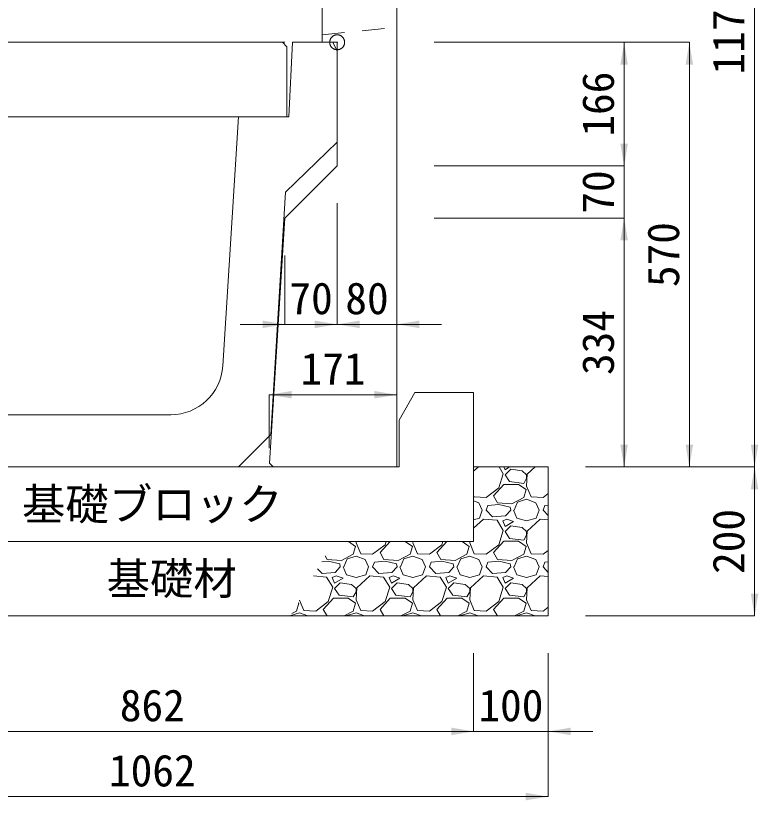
# Model space of a CAD drawing. Units: millimetres at full size, sheet at 1:40. Extents: x 206103 to 244503, y 883348 to 903496.
# Drawn here: x 213960 to 214956, y 887401 to 888454 of the extents above; entities that cross this region are included whole.
import ezdxf
from ezdxf.enums import TextEntityAlignment as Align

# ---------------------------------------------------------------- set-up
doc = ezdxf.new("R2010")
doc.units = ezdxf.units.MM
doc.header["$LTSCALE"] = 40
doc.header["$PDMODE"] = 32
doc.header["$PDSIZE"] = 20
doc.linetypes.add('USER1', pattern=[28.575, 19.05, -3.175, 3.175, -3.175])
doc.linetypes.add('USER2', pattern=[1.35, 0.75, -0.6])
for name, color, linetype, lineweight in [('パネックスKUS', 2, 'Continuous', 20), ('基礎ブロック', 2, 'Continuous', 13), ('基礎材', 7, 'Continuous', 15), ('寸法線', 7, 'Continuous', 13), ('本体', 2, 'Continuous', 13), ('補助線', 8, 'USER1', 13), ('ﾊｯﾁﾝｸﾞ', 7, 'Continuous', 5)]:
    doc.layers.add(name, color=color, linetype=linetype, lineweight=lineweight)
doc.layers.add('文字', color=7, linetype='Continuous')
doc.styles.add('ＭＳ ゴシック', font='')
doc.styles.get('ＭＳ ゴシック').set_extended_font_data('MS Gothic')

# ---------------------------------------------------------------- blocks, each defined once
blk = doc.blocks.new('filled_arrow')
at = {"color": 0, "linetype": 'Continuous', "lineweight": -2}
blk.add_solid([(7.5, 1.25), (0, 0), (7.5, -1.25)], dxfattribs=at)

msp = doc.modelspace()

# ---------------------------------------------------------------- linework, layer by layer
at = {"layer": 'パネックスKUS'}
for p, q in [((214371.16, 889013.33), (214371.16, 888418.33)), ((214471.16, 887848.33), (214471.16, 889018.33)), ((214371.16, 888418.33), (214391.16, 888418.33)), ((214391.16, 888418.33), (214391.16, 888252.33)), ((214391.16, 888252.33), (214321.16, 888182.33)), ((214321.16, 888182.33), (214300.47, 887853.32)), ((214305.16, 887848.33), (214300.47, 887853.32)), ((214305.16, 887848.33), (214471.16, 887848.33))]:
    msp.add_line(p, q, dxfattribs=at)
at = {"layer": 'パネックスKUS', "linetype": 'USER2', "lineweight": 9}
msp.add_line((214371.16, 888428.33), (214471.16, 888438.33), dxfattribs=at)
at = {"layer": '基礎ブロック'}
for p, q in [((214495.21, 887948.33), (214474.21, 887911.33)), ((214574.21, 887948.33), (214495.21, 887948.33)), ((214574.21, 887848.33), (214574.21, 887948.33)), ((214474.21, 887911.33), (214474.21, 887848.33)), ((214474.21, 887848.33), (213812.21, 887848.33)), ((214574.21, 887848.33), (214574.21, 887748.33)), ((213712.21, 887748.33), (214574.21, 887748.33))]:
    msp.add_line(p, q, dxfattribs=at)
at = {"layer": '基礎材', "lineweight": 13}
msp.add_line((214674.21, 887848.33), (214574.21, 887848.33), dxfattribs=at)
at = {"layer": '基礎材'}
for p, q in [((214674.21, 887648.33), (214674.21, 887848.33)), ((213612.21, 887648.33), (214674.21, 887648.33))]:
    msp.add_line(p, q, dxfattribs=at)
at = {"layer": '寸法線'}
for p, q in [((214951.05, 887848.33), (214951.05, 889018.33)), ((214321.16, 888418.33), (213865.21, 888418.33)), ((214521.16, 888418.33), (214863.55, 888418.33)), ((214521.16, 888418.33), (214776.05, 888418.33)), ((214776.05, 888418.33), (214776.05, 888252.33)), ((214863.55, 888418.33), (214863.55, 887848.33)), ((214776.05, 888312.33), (214776.05, 888122.33)), ((214521.16, 888252.33), (214776.05, 888252.33)), ((214521.16, 888252.33), (214776.05, 888252.33)), ((214391.16, 888202.33), (214391.16, 888039.74)), ((214391.16, 888202.33), (214391.16, 888039.74)), ((214471.16, 888202.33), (214471.16, 888039.74)), ((214521.16, 888182.33), (214776.05, 888182.33)), ((214521.16, 888182.33), (214776.05, 888182.33)), ((214776.05, 888182.33), (214776.05, 887848.33)), ((214321.16, 888132.33), (214321.16, 888039.74)), ((214451.16, 888039.74), (214261.16, 888039.74)), ((214331.16, 888039.74), (214531.16, 888039.74)), ((214300.16, 887945.25), (214471.16, 887945.25)), ((214300.16, 887873.33), (214300.16, 887945.25)), ((214471.16, 887873.33), (214471.16, 887945.25)), ((214724.21, 887848.33), (214951.05, 887848.33)), ((214724.21, 887848.33), (214863.55, 887848.33)), ((214724.21, 887848.33), (214776.05, 887848.33)), ((214724.21, 887848.33), (214951.05, 887848.33)), ((214951.05, 887848.33), (214951.05, 887648.33)), ((214724.21, 887648.33), (214951.05, 887648.33)), ((214574.21, 887598.33), (214574.21, 887493.39)), ((214574.21, 887598.33), (214574.21, 887493.39)), ((214674.21, 887598.33), (214674.21, 887493.39)), ((214674.21, 887598.33), (214674.21, 887405.89)), ((213712.21, 887493.39), (214574.21, 887493.39)), ((214514.21, 887493.39), (214734.21, 887493.39)), ((214674.21, 887405.89), (213612.21, 887405.89))]:
    msp.add_line(p, q, dxfattribs=at)
at = {"layer": '本体'}
for p, q in [((214331.16, 888418.33), (214326.16, 888318.33)), ((214331.16, 888418.33), (214385.16, 888418.33)), ((214391.16, 888406.33), (214385.16, 888418.33)), ((214391.16, 888406.33), (214391.16, 888284.33)), ((214258.66, 888318.33), (214237.76, 887983.96)), ((214258.66, 888318.33), (214326.16, 888318.33)), ((214391.16, 888284.33), (214321.66, 888217.33)), ((214321.66, 888217.33), (214302.05, 887891.73)), ((213949.42, 887918.33), (214167.89, 887918.33)), ((214258.66, 887848.33), (214302.05, 887891.73)), ((213858.66, 887848.33), (214258.66, 887848.33))]:
    msp.add_line(p, q, dxfattribs=at)
at = {"layer": '本体', "lineweight": 20}
msp.add_lwpolyline([(213793.66, 888318.33), (214323.66, 888318.33), (214323.66, 888412.33), (214317.66, 888418.33), (213799.66, 888418.33), (213793.66, 888412.33)], close=True, dxfattribs=at)
at = {"layer": '本体'}
msp.add_arc((214167.89, 887988.33), 70, 270, 356.42367, dxfattribs=at)
at = {"layer": '補助線'}
msp.add_point((214391.16, 888418.33), dxfattribs=at)
at = {"layer": 'ﾊｯﾁﾝｸﾞ'}
for p, q in [((214580.59, 887848.33), (214574.21, 887842.5)), ((214614, 887839.25), (214608.46, 887848.33)), ((214614.79, 887848.33), (214616.29, 887844.58)), ((214616.29, 887844.58), (214622.53, 887848.33)), ((214623.91, 887845.35), (214616.29, 887837.73)), ((214639.15, 887843.06), (214623.91, 887845.35)), ((214645.25, 887837.73), (214639.15, 887843.06)), ((214656.79, 887848.33), (214646.01, 887838.49)), ((214607.91, 887820.2), (214614, 887839.25)), ((214616.29, 887837.73), (214622.39, 887828.58)), ((214641.44, 887826.3), (214645.25, 887833.15)), ((214646.01, 887838.49), (214645.25, 887822.49)), ((214645.25, 887833.15), (214645.25, 887837.73)), ((214591.14, 887807.25), (214607.91, 887820.2)), ((214601.05, 887809.53), (214614.77, 887824.77)), ((214614.77, 887824.77), (214634.58, 887824.77)), ((214622.39, 887828.58), (214641.44, 887826.3)), ((214634.58, 887824.77), (214644.48, 887817.91)), ((214645.25, 887822.49), (214651.34, 887808.01)), ((214574.21, 887810.23), (214575.14, 887808.01)), ((214606.38, 887800.39), (214601.05, 887809.53)), ((214644.48, 887817.91), (214641.44, 887807.25)), ((214667.34, 887807.25), (214674.21, 887812.55)), ((214574.21, 887803.03), (214581.24, 887800.39)), ((214575.14, 887808.01), (214591.14, 887807.25)), ((214581.24, 887800.39), (214585.81, 887790.48)), ((214625.43, 887798.86), (214606.38, 887800.39)), ((214641.44, 887807.25), (214625.43, 887798.86)), ((214628.48, 887790.48), (214633.05, 887801.15)), ((214633.05, 887801.15), (214645.25, 887804.96)), ((214645.25, 887804.96), (214657.44, 887800.39)), ((214651.34, 887808.01), (214667.34, 887807.25)), ((214657.44, 887800.39), (214662.01, 887790.48)), ((214582, 887779.81), (214585.81, 887790.48)), ((214591.14, 887790.48), (214593.43, 887796.58)), ((214599.53, 887781.34), (214591.14, 887790.48)), ((214607.91, 887798.1), (214593.43, 887796.58)), ((214623.15, 887794.29), (214607.91, 887798.1)), ((214623.91, 887790.48), (214617.05, 887782.86)), ((214623.91, 887790.48), (214623.15, 887794.29)), ((214627.72, 887790.48), (214632.29, 887779.81)), ((214658.2, 887779.81), (214662.01, 887790.48)), ((214667.34, 887790.48), (214669.63, 887796.58)), ((214674.21, 887783), (214667.34, 887790.48)), ((214674.21, 887797.06), (214669.63, 887796.58)), ((214574.21, 887777.52), (214582, 887779.81)), ((214587.33, 887778.29), (214574.21, 887766.3)), ((214605.62, 887776.77), (214587.33, 887778.29)), ((214617.05, 887782.86), (214599.53, 887781.34)), ((214618.58, 887778.29), (214613.24, 887776)), ((214627.72, 887775.24), (214618.58, 887778.29)), ((214632.29, 887779.81), (214645.25, 887776)), ((214645.25, 887776), (214658.2, 887779.81)), ((214663.53, 887778.29), (214646.01, 887762.29)), ((214674.21, 887777.4), (214663.53, 887778.29)), ((214614, 887763.05), (214605.62, 887776.77)), ((214613.24, 887776), (214616.29, 887768.38)), ((214616.29, 887768.38), (214627.72, 887775.24)), ((214623.91, 887769.15), (214616.29, 887761.53)), ((214639.15, 887766.86), (214623.91, 887769.15)), ((214607.91, 887744), (214614, 887763.05)), ((214616.29, 887761.53), (214622.39, 887752.38)), ((214645.25, 887761.53), (214639.15, 887766.86)), ((214641.44, 887750.1), (214645.25, 887756.95)), ((214646.01, 887762.29), (214645.25, 887746.29)), ((214645.25, 887756.95), (214645.25, 887761.53)), ((214406.33, 887748.33), (214415.88, 887741.71)), ((214416.74, 887748.33), (214416.65, 887746.29)), ((214416.65, 887746.29), (214422.74, 887731.81)), ((214448.65, 887733.33), (214462.15, 887748.33)), ((214455.51, 887744), (214456.89, 887748.33)), ((214482.53, 887748.33), (214492.08, 887741.71)), ((214492.94, 887748.33), (214492.85, 887746.29)), ((214492.85, 887746.29), (214498.94, 887731.81)), ((214524.85, 887733.33), (214538.35, 887748.33)), ((214531.71, 887744), (214533.09, 887748.33)), ((214558.73, 887748.33), (214568.28, 887741.71)), ((214569.14, 887748.33), (214569.05, 887746.29)), ((214569.05, 887746.29), (214575.14, 887731.81)), ((214601.05, 887733.33), (214614.77, 887748.57)), ((214614.77, 887748.57), (214634.58, 887748.57)), ((214622.39, 887752.38), (214641.44, 887750.1)), ((214634.58, 887748.57), (214644.48, 887741.71)), ((214645.25, 887746.29), (214651.34, 887731.81)), ((214415.88, 887741.71), (214412.84, 887731.05)), ((214438.74, 887731.05), (214455.51, 887744)), ((214492.08, 887741.71), (214489.04, 887731.05)), ((214514.94, 887731.05), (214531.71, 887744)), ((214568.28, 887741.71), (214565.24, 887731.05)), ((214591.14, 887731.05), (214607.91, 887744)), ((214644.48, 887741.71), (214641.44, 887731.05)), ((214667.34, 887731.05), (214674.21, 887736.35)), ((214377.78, 887724.19), (214375, 887728.95)), ((214412.84, 887731.05), (214396.83, 887722.66)), ((214404.45, 887724.95), (214416.65, 887728.76)), ((214416.65, 887728.76), (214428.84, 887724.19)), ((214422.74, 887731.81), (214438.74, 887731.05)), ((214453.98, 887724.19), (214448.65, 887733.33)), ((214489.04, 887731.05), (214473.03, 887722.66)), ((214480.65, 887724.95), (214492.85, 887728.76)), ((214492.85, 887728.76), (214505.04, 887724.19)), ((214498.94, 887731.81), (214514.94, 887731.05)), ((214530.18, 887724.19), (214524.85, 887733.33)), ((214565.24, 887731.05), (214549.23, 887722.66)), ((214556.85, 887724.95), (214569.05, 887728.76)), ((214569.05, 887728.76), (214581.24, 887724.19)), ((214575.14, 887731.81), (214591.14, 887731.05)), ((214606.38, 887724.19), (214601.05, 887733.33)), ((214641.44, 887731.05), (214625.43, 887722.66)), ((214633.05, 887724.95), (214645.25, 887728.76)), ((214645.25, 887728.76), (214657.44, 887724.19)), ((214651.34, 887731.81), (214667.34, 887731.05)), ((214379.31, 887721.9), (214370.39, 887720.96)), ((214396.83, 887722.66), (214377.78, 887724.19)), ((214394.55, 887718.09), (214379.31, 887721.9)), ((214395.31, 887714.28), (214394.55, 887718.09)), ((214399.88, 887714.28), (214404.45, 887724.95)), ((214428.84, 887724.19), (214433.41, 887714.28)), ((214438.74, 887714.28), (214441.03, 887720.38)), ((214455.51, 887721.9), (214441.03, 887720.38)), ((214473.03, 887722.66), (214453.98, 887724.19)), ((214470.75, 887718.09), (214455.51, 887721.9)), ((214471.51, 887714.28), (214470.75, 887718.09)), ((214476.08, 887714.28), (214480.65, 887724.95)), ((214505.04, 887724.19), (214509.61, 887714.28)), ((214514.94, 887714.28), (214517.23, 887720.38)), ((214531.71, 887721.9), (214517.23, 887720.38)), ((214549.23, 887722.66), (214530.18, 887724.19)), ((214546.95, 887718.09), (214531.71, 887721.9)), ((214547.71, 887714.28), (214546.95, 887718.09)), ((214552.28, 887714.28), (214556.85, 887724.95)), ((214581.24, 887724.19), (214585.81, 887714.28)), ((214591.14, 887714.28), (214593.43, 887720.38)), ((214607.91, 887721.9), (214593.43, 887720.38)), ((214625.43, 887722.66), (214606.38, 887724.19)), ((214623.15, 887718.09), (214607.91, 887721.9)), ((214623.91, 887714.28), (214623.15, 887718.09)), ((214628.48, 887714.28), (214633.05, 887724.95)), ((214657.44, 887724.19), (214662.01, 887714.28)), ((214667.34, 887714.28), (214669.63, 887720.38)), ((214674.21, 887720.86), (214669.63, 887720.38)), ((214370.93, 887705.14), (214364.99, 887711.61)), ((214388.45, 887706.66), (214370.93, 887705.14)), ((214395.31, 887714.28), (214388.45, 887706.66)), ((214399.12, 887714.28), (214403.69, 887703.61)), ((214429.6, 887703.61), (214433.41, 887714.28)), ((214447.13, 887705.14), (214438.74, 887714.28)), ((214464.65, 887706.66), (214447.13, 887705.14)), ((214471.51, 887714.28), (214464.65, 887706.66)), ((214475.32, 887714.28), (214479.89, 887703.61)), ((214505.8, 887703.61), (214509.61, 887714.28)), ((214523.33, 887705.14), (214514.94, 887714.28)), ((214540.85, 887706.66), (214523.33, 887705.14)), ((214547.71, 887714.28), (214540.85, 887706.66)), ((214551.52, 887714.28), (214556.09, 887703.61)), ((214582, 887703.61), (214585.81, 887714.28)), ((214599.53, 887705.14), (214591.14, 887714.28)), ((214617.05, 887706.66), (214599.53, 887705.14)), ((214623.91, 887714.28), (214617.05, 887706.66)), ((214627.72, 887714.28), (214632.29, 887703.61)), ((214658.2, 887703.61), (214662.01, 887714.28)), ((214674.21, 887706.8), (214667.34, 887714.28)), ((214377.02, 887700.57), (214359.46, 887702.03)), ((214385.4, 887686.85), (214377.02, 887700.57)), ((214389.98, 887702.09), (214384.64, 887699.8)), ((214384.64, 887699.8), (214387.69, 887692.18)), ((214387.69, 887692.18), (214399.12, 887699.04)), ((214399.12, 887699.04), (214389.98, 887702.09)), ((214403.69, 887703.61), (214416.65, 887699.8)), ((214416.65, 887699.8), (214429.6, 887703.61)), ((214434.93, 887702.09), (214417.41, 887686.09)), ((214453.22, 887700.57), (214434.93, 887702.09)), ((214461.6, 887686.85), (214453.22, 887700.57)), ((214466.18, 887702.09), (214460.84, 887699.8)), ((214460.84, 887699.8), (214463.89, 887692.18)), ((214463.89, 887692.18), (214475.32, 887699.04)), ((214475.32, 887699.04), (214466.18, 887702.09)), ((214479.89, 887703.61), (214492.85, 887699.8)), ((214492.85, 887699.8), (214505.8, 887703.61)), ((214511.13, 887702.09), (214493.61, 887686.09)), ((214529.42, 887700.57), (214511.13, 887702.09)), ((214537.8, 887686.85), (214529.42, 887700.57)), ((214542.38, 887702.09), (214537.04, 887699.8)), ((214537.04, 887699.8), (214540.09, 887692.18)), ((214540.09, 887692.18), (214551.52, 887699.04)), ((214551.52, 887699.04), (214542.38, 887702.09)), ((214556.09, 887703.61), (214569.05, 887699.8)), ((214569.05, 887699.8), (214582, 887703.61)), ((214587.33, 887702.09), (214569.81, 887686.09)), ((214605.62, 887700.57), (214587.33, 887702.09)), ((214614, 887686.85), (214605.62, 887700.57)), ((214618.58, 887702.09), (214613.24, 887699.8)), ((214613.24, 887699.8), (214616.29, 887692.18)), ((214616.29, 887692.18), (214627.72, 887699.04)), ((214627.72, 887699.04), (214618.58, 887702.09)), ((214632.29, 887703.61), (214645.25, 887699.8)), ((214645.25, 887699.8), (214658.2, 887703.61)), ((214663.53, 887702.09), (214646.01, 887686.09)), ((214674.21, 887701.2), (214663.53, 887702.09)), ((214379.31, 887667.8), (214385.4, 887686.85)), ((214395.31, 887692.95), (214387.69, 887685.33)), ((214387.69, 887685.33), (214393.79, 887676.18)), ((214410.55, 887690.66), (214395.31, 887692.95)), ((214416.65, 887685.33), (214410.55, 887690.66)), ((214417.41, 887686.09), (214416.65, 887670.09)), ((214416.65, 887680.75), (214416.65, 887685.33)), ((214455.51, 887667.8), (214461.6, 887686.85)), ((214471.51, 887692.95), (214463.89, 887685.33)), ((214463.89, 887685.33), (214469.99, 887676.18)), ((214486.75, 887690.66), (214471.51, 887692.95)), ((214492.85, 887685.33), (214486.75, 887690.66)), ((214493.61, 887686.09), (214492.85, 887670.09)), ((214492.85, 887680.75), (214492.85, 887685.33)), ((214531.71, 887667.8), (214537.8, 887686.85)), ((214547.71, 887692.95), (214540.09, 887685.33)), ((214540.09, 887685.33), (214546.19, 887676.18)), ((214562.95, 887690.66), (214547.71, 887692.95)), ((214569.05, 887685.33), (214562.95, 887690.66)), ((214569.81, 887686.09), (214569.05, 887670.09)), ((214569.05, 887680.75), (214569.05, 887685.33)), ((214607.91, 887667.8), (214614, 887686.85)), ((214623.91, 887692.95), (214616.29, 887685.33)), ((214616.29, 887685.33), (214622.39, 887676.18)), ((214639.15, 887690.66), (214623.91, 887692.95)), ((214645.25, 887685.33), (214639.15, 887690.66)), ((214646.01, 887686.09), (214645.25, 887670.09)), ((214645.25, 887680.75), (214645.25, 887685.33)), ((214393.79, 887676.18), (214412.84, 887673.9)), ((214412.84, 887673.9), (214416.65, 887680.75)), ((214469.99, 887676.18), (214489.04, 887673.9)), ((214489.04, 887673.9), (214492.85, 887680.75)), ((214546.19, 887676.18), (214565.24, 887673.9)), ((214565.24, 887673.9), (214569.05, 887680.75)), ((214622.39, 887676.18), (214641.44, 887673.9)), ((214641.44, 887673.9), (214645.25, 887680.75)), ((214339.68, 887665.51), (214336.64, 887654.85)), ((214338.75, 887666.16), (214339.68, 887665.51)), ((214340.69, 887669.51), (214346.54, 887655.61)), ((214362.54, 887654.85), (214379.31, 887667.8)), ((214372.45, 887657.13), (214386.17, 887672.37)), ((214386.17, 887672.37), (214405.98, 887672.37)), ((214405.98, 887672.37), (214415.88, 887665.51)), ((214415.88, 887665.51), (214412.84, 887654.85)), ((214416.65, 887670.09), (214422.74, 887655.61)), ((214438.74, 887654.85), (214455.51, 887667.8)), ((214448.65, 887657.13), (214462.37, 887672.37)), ((214462.37, 887672.37), (214482.18, 887672.37)), ((214482.18, 887672.37), (214492.08, 887665.51)), ((214492.08, 887665.51), (214489.04, 887654.85)), ((214492.85, 887670.09), (214498.94, 887655.61)), ((214514.94, 887654.85), (214531.71, 887667.8)), ((214524.85, 887657.13), (214538.57, 887672.37)), ((214538.57, 887672.37), (214558.38, 887672.37)), ((214558.38, 887672.37), (214568.28, 887665.51)), ((214568.28, 887665.51), (214565.24, 887654.85)), ((214569.05, 887670.09), (214575.14, 887655.61)), ((214591.14, 887654.85), (214607.91, 887667.8)), ((214601.05, 887657.13), (214614.77, 887672.37)), ((214614.77, 887672.37), (214634.58, 887672.37)), ((214634.58, 887672.37), (214644.48, 887665.51)), ((214644.48, 887665.51), (214641.44, 887654.85)), ((214645.25, 887670.09), (214651.34, 887655.61)), ((214328.8, 887648.92), (214340.45, 887652.56)), ((214336.64, 887654.85), (214330.3, 887651.53)), ((214340.45, 887652.56), (214351.73, 887648.33)), ((214346.54, 887655.61), (214362.54, 887654.85)), ((214377.59, 887648.33), (214372.45, 887657.13)), ((214412.84, 887654.85), (214400.4, 887648.33)), ((214404.45, 887648.75), (214416.65, 887652.56)), ((214416.65, 887652.56), (214427.93, 887648.33)), ((214422.74, 887655.61), (214438.74, 887654.85)), ((214453.79, 887648.33), (214448.65, 887657.13)), ((214489.04, 887654.85), (214476.6, 887648.33)), ((214480.65, 887648.75), (214492.85, 887652.56)), ((214492.85, 887652.56), (214504.13, 887648.33)), ((214498.94, 887655.61), (214514.94, 887654.85)), ((214529.99, 887648.33), (214524.85, 887657.13)), ((214565.24, 887654.85), (214552.8, 887648.33)), ((214556.85, 887648.75), (214569.05, 887652.56)), ((214569.05, 887652.56), (214580.33, 887648.33)), ((214575.14, 887655.61), (214591.14, 887654.85)), ((214606.19, 887648.33), (214601.05, 887657.13)), ((214641.44, 887654.85), (214629, 887648.33)), ((214633.05, 887648.75), (214645.25, 887652.56)), ((214645.25, 887652.56), (214656.53, 887648.33)), ((214651.34, 887655.61), (214667.34, 887654.85)), ((214667.34, 887654.85), (214674.21, 887660.15)), ((214404.28, 887648.33), (214404.45, 887648.75)), ((214480.48, 887648.33), (214480.65, 887648.75)), ((214556.68, 887648.33), (214556.85, 887648.75)), ((214632.88, 887648.33), (214633.05, 887648.75))]:
    msp.add_line(p, q, dxfattribs=at)

# ---------------------------------------------------------------- block references
at = {"layer": '寸法線', "xscale": 4, "yscale": 4}
for p, rotation in [((214776.05, 888418.33), 270), ((214863.55, 888418.33), 270), ((214776.05, 888252.33), 90), ((214776.05, 888252.33), 90), ((214776.05, 888182.33), 270), ((214776.05, 888182.33), 270), ((214321.16, 888039.74), 180), ((214391.16, 888039.74), 180), ((214471.16, 887945.25), 180), ((214776.05, 887848.33), 90), ((214863.55, 887848.33), 90), ((214951.05, 887848.33), 90), ((214951.05, 887848.33), 270), ((214951.05, 887648.33), 90), ((214574.21, 887493.39), 180), ((214574.21, 887493.39), 180), ((214674.21, 887405.89), 180)]:
    msp.add_blockref('filled_arrow', p, dxfattribs=dict(at, rotation=rotation))
for p in [(214391.16, 888039.74), (214471.16, 888039.74), (214300.16, 887945.25), (214674.21, 887493.39)]:
    msp.add_blockref('filled_arrow', p, dxfattribs=at)

# ---------------------------------------------------------------- texts
at = {"layer": '寸法線', "style": 'ＭＳ ゴシック'}
for s, p in [('1170', (214916.05, 888433.33)), ('166', (214741.05, 888335.33)), ('70', (214741.05, 888217.33)), ('570', (214828.55, 888133.33)), ('334', (214741.05, 888015.33)), ('200', (214916.05, 887748.33))]:
    msp.add_text(s, height=42.72, rotation=90, dxfattribs=at).set_placement(p, align=Align.MIDDLE_CENTER)
for s, p in [('70', (214356.16, 888074.74)), ('80', (214431.16, 888074.74)), ('171', (214385.66, 887980.25)), ('862', (214143.21, 887528.39)), ('100', (214624.21, 887528.39)), ('1062', (214143.21, 887440.89))]:
    msp.add_text(s, height=42.72, dxfattribs=at).set_placement(p, align=Align.MIDDLE_CENTER)
at = {"layer": '文字', "style": 'ＭＳ ゴシック'}
for s, p in [('基礎ブロック', (214143.21, 887798.33)), ('基礎材', (214169.21, 887698.33))]:
    msp.add_text(s, height=42.72, dxfattribs=at).set_placement(p, align=Align.MIDDLE_CENTER)

doc.saveas('drawing.dxf')
